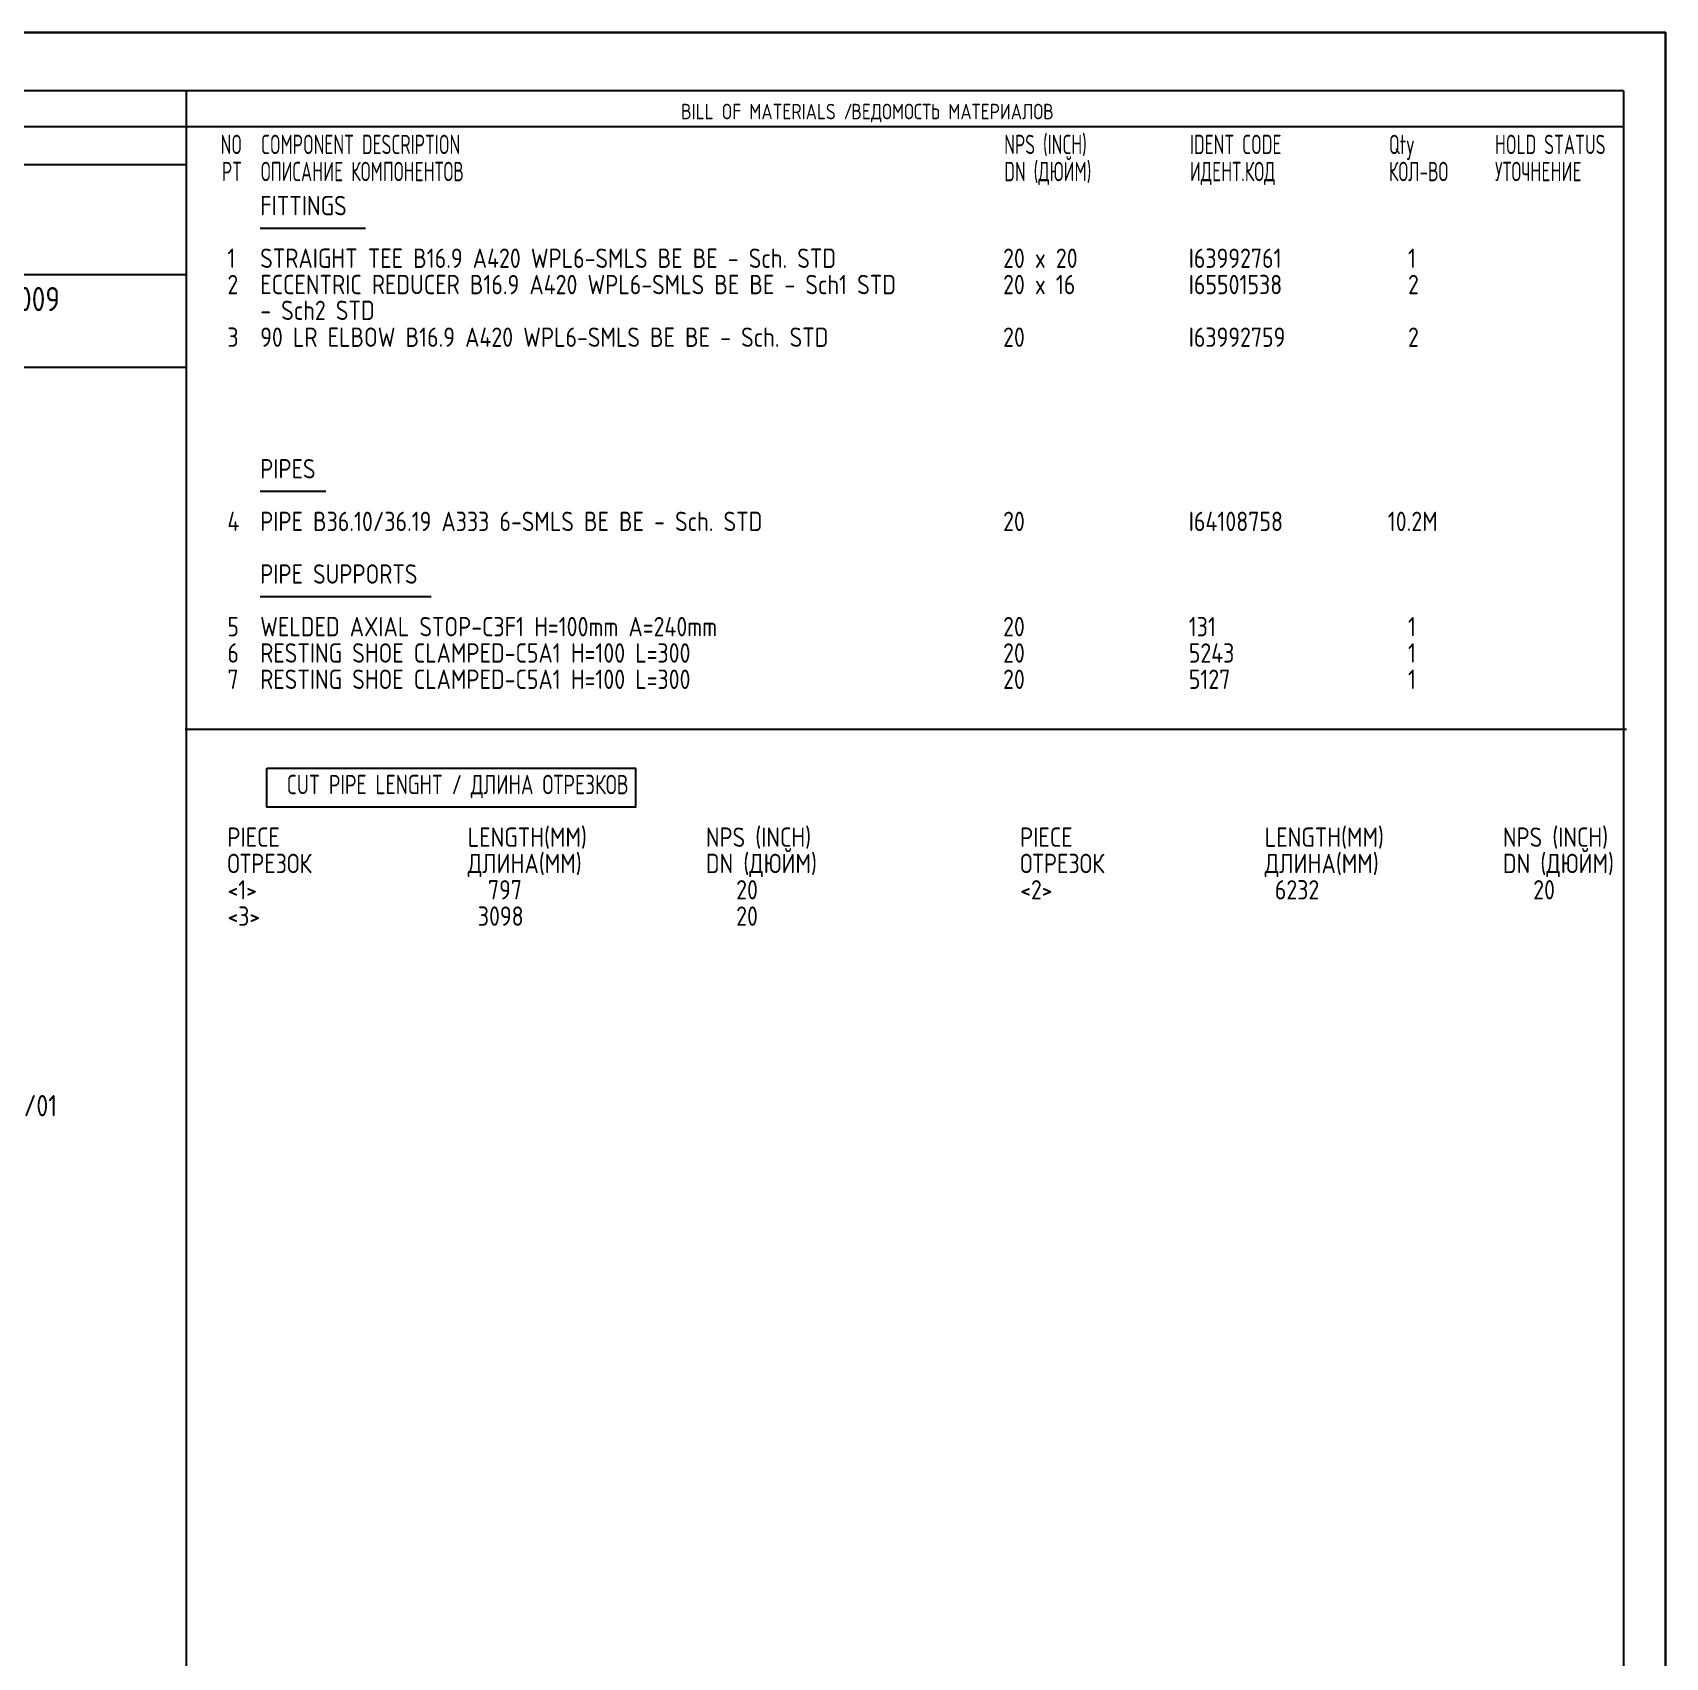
# Model space of a CAD drawing. Extents: x 0 to 594, y 0 to 420.
# Drawn here: x 383 to 594, y 210 to 420 of the extents above; entities that cross this region are included whole.
import ezdxf
from ezdxf.enums import TextEntityAlignment as Align

# ---------------------------------------------------------------- set-up
doc = ezdxf.new("R2010")
doc.units = 0
doc.header["$MEASUREMENT"] = 0
doc.linetypes.add('BORDER_2012_SLN$0$8001.Solid', pattern=[0])
for name, color, linetype in [('BORDER_2012_SLN$0$2', 7, 'Continuous'), ('BORDER_2012_SLN$0$GT_1', 7, 'Continuous'), ('GT_1', 7, 'Continuous')]:
    doc.layers.add(name, color=color, linetype=linetype)
for name, color, linetype, lineweight in [('BORDER_2012_SLN$0$BG_Level_1', 7, 'BORDER_2012_SLN$0$8001.Solid', 25), ('BORDER_2012_SLN$0$Level_1', 7, 'BORDER_2012_SLN$0$8001.Solid', 25), ('BORDER_2012_SLN$0$Level_18', 7, 'BORDER_2012_SLN$0$8001.Solid', 25)]:
    doc.layers.add(name, color=color, linetype=linetype, lineweight=lineweight)
doc.styles.add('BORDER_2012_SLN$0$GOST type A', font='GOST type A')
doc.styles.add('BORDER_2012_SLN$0$HTX1', font='')
doc.styles.add('HTX1', font='')
doc.styles.get('BORDER_2012_SLN$0$HTX1').set_extended_font_data('GOST type A')
doc.styles.get('HTX1').set_extended_font_data('GOST type A')

# ---------------------------------------------------------------- blocks, each defined once
blk = doc.blocks.new('BORDER_2012_SLN')
at = {"layer": 'BORDER_2012_SLN$0$2'}
blk.add_line((162.42, 407.85), (588.6, 407.85), dxfattribs=at)
at = {"layer": 'BORDER_2012_SLN$0$Level_1', "color": 7, "lineweight": -3}
for p, q in [((588.6, 412.5), (25.4, 412.5)), ((402.9, 7.5), (402.9, 412.5)), ((588.6, 412.5), (588.6, 7.5)), ((402.75, 402.9), (188.39, 402.9)), ((402.9, 388.7), (162.37, 388.68)), ((402.9, 376.7), (25.4, 376.7))]:
    blk.add_line(p, q, dxfattribs=at)
at = {"layer": 'BORDER_2012_SLN$0$Level_18', "color": 7, "lineweight": -3, "flags": 128}
blk.add_lwpolyline([(0, 0), (0, 420), (594, 420), (594, 0)], close=True, dxfattribs=at)
at = {"layer": 'BORDER_2012_SLN$0$BG_Level_1', "color": 7, "style": 'BORDER_2012_SLN$0$GOST type A'}
for s, p in [('BILL OF MATERIALS / ', (466.8, 408.8)), ('ВЕДОМОСТЬ МАТЕРИАЛОВ', (488.8, 408.8))]:
    blk.add_text(s, height=2, dxfattribs=at).set_placement(p)
at = {"layer": 'BORDER_2012_SLN$0$GT_1', "style": 'BORDER_2012_SLN$0$HTX1', "width": 0.8}
for s, p in [('NO', (410.06, 404.3)), ('PT', (410.06, 400.8))]:
    blk.add_text(s, height=2.5, dxfattribs=at).set_placement(p, align=Align.RIGHT)
for s, p in [('COMPONENT DESCRIPTION', (412.5, 404.3)), ('NPS (INCH)', (508.56, 404.3)), ('IDENT CODE', (532.56, 404.3)), ('Qty', (558.27, 404.3)), ('HOLD STATUS', (571.99, 404.3)), ('ОПИСАНИЕ КОМПОНЕНТОВ', (412.5, 400.8)), ('DN (ДЮЙМ)', (508.56, 400.8)), ('ИДЕНТ.КОД', (532.56, 400.8)), ('КОЛ-ВО', (558.27, 400.8)), ('УТОЧНЕНИЕ', (571.99, 400.8))]:
    blk.add_text(s, height=2.5, dxfattribs=at).set_placement(p)

msp = doc.modelspace()

# ---------------------------------------------------------------- linework, layer by layer
at = {"layer": 'GT_1', "flags": 128}
for points in [[(0, 0), (594, 0), (594, 420), (0, 420), (0, 0)], [(426.014, 394.704), (412.414, 394.704)], [(420.914, 360.69), (412.414, 360.69)], [(434.514, 347.085), (412.414, 347.085)], [(402.7, 329.967), (589, 329.967)], [(413.271, 324.922), (460.914, 324.922), (460.914, 319.874), (413.271, 319.874), (413.271, 324.922)]]:
    msp.add_lwpolyline(points, dxfattribs=at)

# ---------------------------------------------------------------- block references
at = {"linetype": 'Continuous'}
msp.add_blockref('BORDER_2012_SLN', (0, 0), dxfattribs=at)

# ---------------------------------------------------------------- texts
at = {"layer": 'GT_1', "style": 'HTX1'}
for s, height, width, p in [('FITTINGS', 2.5, 1.02, (412.414, 396.395)), ('  1', 2.5, 1.02, (405.557, 389.592)), ('STRAIGHT TEE B16.9 A420 WPL6-SMLS BE BE - Sch. STD', 2.5, 1.02, (412.414, 389.592)), ('20 x 20', 2.5, 1.02, (508.414, 389.592)), ('I63992761', 2.5, 1.02, (532.414, 389.592)), ('  1', 2.5, 1.02, (558.129, 389.592)), ('  2', 2.5, 1.02, (405.557, 386.19)), ('ECCENTRIC REDUCER B16.9 A420 WPL6-SMLS BE BE - Sch1 STD', 2.5, 1.02, (412.414, 386.19)), ('20 x 16', 2.5, 1.02, (508.414, 386.19)), ('I65501538', 2.5, 1.02, (532.414, 386.19)), ('  2', 2.5, 1.02, (558.129, 386.19)), ('SLN-2725-4142-25-F-2009', 3.125, 1.02, (345, 384)), ('- Sch2 STD', 2.5, 1.02, (412.414, 382.857)), ('  3', 2.5, 1.02, (405.557, 379.388)), ('90 LR ELBOW B16.9 A420 WPL6-SMLS BE BE - Sch. STD', 2.5, 1.02, (412.414, 379.388)), ('20', 2.5, 1.02, (508.414, 379.388)), ('I63992759', 2.5, 1.02, (532.414, 379.388)), ('  2', 2.5, 1.02, (558.129, 379.388)), ('PIPES', 2.5, 1.02, (412.414, 362.381)), ('  4', 2.5, 1.02, (405.557, 355.578)), ('PIPE B36.10/36.19 A333 6-SMLS BE BE - Sch. STD', 2.5, 1.02, (412.414, 355.578)), ('20', 2.5, 1.02, (508.414, 355.578)), ('I64108758', 2.5, 1.02, (532.414, 355.578)), ('10.2M', 2.5, 1.02, (558.129, 355.578)), ('PIPE SUPPORTS', 2.5, 1.02, (412.414, 348.776)), ('  5', 2.5, 1.02, (405.557, 341.973)), ('WELDED AXIAL STOP-C3F1 H=100mm A=240mm', 2.5, 1.02, (412.414, 341.973)), ('20', 2.5, 1.02, (508.414, 341.973)), ('131', 2.5, 1.02, (532.414, 341.973)), ('  1', 2.5, 1.02, (558.129, 341.973)), ('  6', 2.5, 1.02, (405.557, 338.571)), ('RESTING SHOE CLAMPED-C5A1 H=100 L=300', 2.5, 1.02, (412.414, 338.571)), ('20', 2.5, 1.02, (508.414, 338.571)), ('5243', 2.5, 1.02, (532.414, 338.571)), ('  1', 2.5, 1.02, (558.129, 338.571)), ('  7', 2.5, 1.02, (405.557, 335.17)), ('RESTING SHOE CLAMPED-C5A1 H=100 L=300', 2.5, 1.02, (412.414, 335.17)), ('20', 2.5, 1.02, (508.414, 335.17)), ('5127', 2.5, 1.02, (532.414, 335.17)), ('  1', 2.5, 1.02, (558.129, 335.17)), ('CUT PIPE LENGHT / ДЛИНА ОТРЕЗКОВ', 2.5, 0.9, (415.843, 321.565)), ('  PIECE', 2.5, 1.02, (405.557, 314.762)), ('    LENGTH(MM)', 2.5, 1.02, (434, 314.762)), ('NPS (INCH)', 2.5, 1.02, (470, 314.762)), ('  PIECE', 2.5, 1.02, (508, 314.762)), ('    LENGTH(MM)', 2.5, 1.02, (537, 314.762)), ('NPS (INCH)', 2.5, 1.02, (573, 314.762)), ('DN (ДЮЙМ)', 2.5, 1.02, (470, 311.361)), ('DN (ДЮЙМ)', 2.5, 1.02, (573, 311.361)), ('  ОТРЕЗОК', 2.5, 1.02, (405.557, 311.361)), ('    ДЛИНА(MM)', 2.5, 1.02, (434, 311.361)), ('  ОТРЕЗОК', 2.5, 1.02, (508, 311.361)), ('    ДЛИНА(MM)', 2.5, 1.02, (537, 311.361)), ('  <1>', 2.5, 1.02, (405.557, 307.959)), ('      797', 2.5, 1.02, (434, 307.959)), ('   20', 2.5, 1.02, (470, 307.959)), ('  <2>', 2.5, 1.02, (508, 307.959)), ('     6232', 2.5, 1.02, (537, 307.959)), ('   20', 2.5, 1.02, (573, 307.959)), ('  <3>', 2.5, 1.02, (405.557, 304.558)), ('     3098', 2.5, 1.02, (434, 304.558)), ('   20', 2.5, 1.02, (470, 304.558)), ('4142-2725-1CL3FW-JR/4140/01', 2.75, 1.02, (343.8, 279.933))]:
    msp.add_text(s, height=height, dxfattribs=dict(at, width=width)).set_placement(p)

doc.saveas('drawing.dxf')
